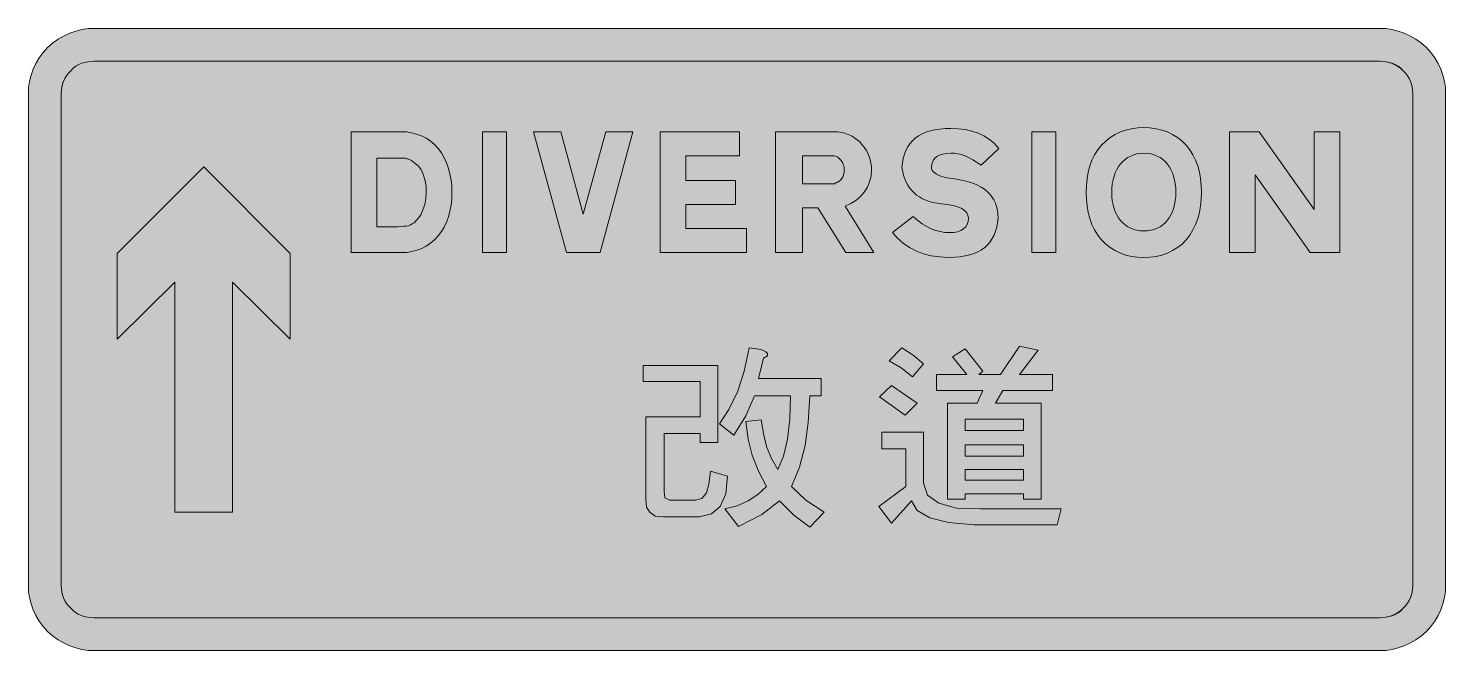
# Model space of a CAD drawing. Header units: metres. Extents: x 19 to 550, y 20 to 253.
import ezdxf

# ---------------------------------------------------------------- set-up
doc = ezdxf.new("R2010")
doc.units = ezdxf.units.M
doc.layers.add('FILL_BLACK_000000', color=7, linetype='Continuous', true_color=0x000000)
doc.layers.add('FILL_YELLOW_FFFF00', color=7, linetype='Continuous', true_color=0xffff00)

msp = doc.modelspace()

# ---------------------------------------------------------------- hatches: boundary and pattern name
at = {"layer": 'FILL_BLACK_000000', "true_color": 0x000000}
h = msp.add_hatch(color=7, dxfattribs=at)
h.dxf.hatch_style = 1
h.paths.add_polyline_path([(19.16, 231.26), (19.5, 233.53), (20.06, 235.85), (20.85, 238.14), (21.86, 240.33), (23.1, 242.41), (24.56, 244.38), (26.25, 246.24), (28.15, 247.93), (30.22, 249.39), (32.41, 250.63), (34.65, 251.64), (36.9, 252.43), (39.15, 252.99), (41.4, 253.33), (43.65, 253.44), (525.45, 253.44), (527.7, 253.33), (529.95, 252.99), (532.2, 252.43), (534.45, 251.64), (536.69, 250.63), (538.87, 249.39), (540.95, 247.93), (542.85, 246.24), (544.54, 244.38), (546, 242.41), (547.24, 240.33), (548.25, 238.14), (549.04, 235.85), (549.6, 233.53), (549.94, 231.26), (550.05, 229.14), (550.05, 44.64), (549.94, 42.52), (549.6, 40.25), (549.04, 37.93), (548.25, 35.64), (547.24, 33.45), (546, 31.36), (544.54, 29.4), (542.85, 27.54), (540.95, 25.85), (538.87, 24.39), (536.69, 23.15), (534.45, 22.14), (532.2, 21.35), (529.95, 20.79), (527.7, 20.45), (525.45, 20.34), (43.65, 20.34), (41.4, 20.45), (39.15, 20.79), (36.9, 21.35), (34.65, 22.14), (32.41, 23.15), (30.22, 24.39), (28.15, 25.85), (26.25, 27.54), (24.56, 29.4), (23.1, 31.36), (21.86, 33.45), (20.85, 35.64), (20.06, 37.93), (19.5, 40.25), (19.16, 42.52), (19.05, 44.64), (19.05, 229.14), (19.16, 231.26)])
h.paths.add_polyline_path([(31.57, 42.36), (31.86, 41.22), (32.25, 40.1), (32.76, 39.03), (33.37, 38.02), (34.11, 37.08), (34.95, 36.24), (35.79, 35.4), (36.73, 34.66), (37.76, 34.05), (38.85, 33.54), (40, 33.15), (41.19, 32.86), (42.41, 32.7), (43.65, 32.64), (525.45, 32.64), (527.74, 32.82), (528.89, 33.07), (530.02, 33.43), (531.13, 33.91), (532.2, 34.54), (533.21, 35.31), (534.15, 36.24), (534.99, 37.17), (535.72, 38.14), (536.34, 39.16), (536.85, 40.21), (537.24, 41.3), (537.52, 42.4), (537.69, 43.52), (537.75, 44.64), (537.75, 229.14), (537.69, 230.26), (537.52, 231.39), (537.24, 232.51), (536.85, 233.64), (536.34, 234.71), (535.72, 235.7), (534.99, 236.64), (534.15, 237.54), (533.21, 238.47), (532.2, 239.24), (531.13, 239.87), (530.02, 240.35), (528.89, 240.71), (527.74, 240.96), (525.45, 241.14), (43.65, 241.14), (41.36, 240.96), (40.21, 240.71), (39.07, 240.35), (37.97, 239.87), (36.9, 239.24), (35.89, 238.47), (34.95, 237.54), (34.11, 236.61), (33.37, 235.64), (32.76, 234.62), (32.25, 233.56), (31.86, 232.48), (31.57, 231.38), (31.41, 230.26), (31.35, 229.14), (31.35, 44.64), (31.41, 43.5), (31.57, 42.36)], flags=16)
h = msp.add_hatch(color=7, dxfattribs=at)
h.dxf.hatch_style = 1
h.paths.add_polyline_path([(139.95, 214.74), (158.85, 214.74), (160.76, 214.64), (162.65, 214.35), (164.51, 213.85), (166.31, 213.16), (168.05, 212.28), (169.69, 211.2), (171.23, 209.92), (172.65, 208.44), (173.82, 206.78), (174.84, 204.98), (175.71, 203.03), (176.44, 200.98), (177.01, 198.82), (177.42, 196.59), (177.67, 194.29), (177.75, 191.94), (177.67, 189.51), (177.42, 187.17), (177.01, 184.94), (176.44, 182.83), (175.71, 180.84), (174.84, 178.99), (173.82, 177.29), (172.65, 175.74), (171.24, 174.26), (169.73, 172.98), (168.13, 171.9), (166.42, 171.01), (164.64, 170.33), (162.78, 169.83), (160.85, 169.54), (158.85, 169.44), (139.95, 169.44), (139.95, 214.74)])
h.paths.add_polyline_path([(157.05, 179.04), (157.65, 179.04), (159.75, 179.34), (160.65, 179.34), (161.42, 179.51), (162.17, 179.79), (162.89, 180.17), (163.57, 180.65), (164.87, 181.91), (166.05, 183.54), (166.88, 185.44), (167.55, 187.51), (167.99, 189.7), (168.15, 191.94), (168.04, 194.18), (167.7, 196.36), (167.14, 198.44), (166.35, 200.34), (165.17, 201.8), (163.91, 203), (162.6, 203.93), (161.25, 204.54), (160.91, 204.58), (160.35, 204.84), (157.95, 204.84), (157.35, 204.84), (149.55, 204.84), (149.55, 179.04), (157.05, 179.04)], flags=16)
h = msp.add_hatch(color=7, dxfattribs=at)
h.dxf.hatch_style = 1
h.paths.add_polyline_path([(189.15, 169.44), (189.15, 214.74), (198.15, 214.74), (198.15, 169.44), (189.15, 169.44)])
h = msp.add_hatch(color=7, dxfattribs=at)
h.dxf.hatch_style = 1
h.paths.add_polyline_path([(226.95, 169.44), (220.65, 169.44), (208.35, 214.74), (218.55, 214.74), (226.95, 183.84), (235.35, 214.74), (245.55, 214.74), (233.25, 169.44), (226.95, 169.44)])
h = msp.add_hatch(color=7, dxfattribs=at)
h.dxf.hatch_style = 1
h.paths.add_polyline_path([(265.35, 178.44), (288.15, 178.44), (288.15, 169.44), (255.75, 169.44), (255.75, 214.74), (285.45, 214.74), (285.45, 205.74), (265.35, 205.74), (265.35, 196.44), (283.95, 196.44), (283.95, 187.44), (265.35, 187.44), (265.35, 178.44)])
h = msp.add_hatch(color=7, dxfattribs=at)
h.dxf.hatch_style = 1
h.paths.add_polyline_path([(298.95, 169.44), (298.95, 214.74), (322.35, 214.74), (324.98, 214.12), (326.23, 213.67), (327.41, 213.13), (328.53, 212.49), (329.56, 211.74), (330.51, 210.9), (331.35, 209.94), (332.19, 208.9), (332.92, 207.81), (333.54, 206.67), (334.05, 205.48), (334.44, 204.25), (334.72, 202.98), (334.89, 201.68), (334.95, 200.34), (334.77, 198.12), (334.25, 195.99), (333.4, 193.99), (332.25, 192.13), (330.82, 190.45), (329.13, 188.99), (327.2, 187.78), (325.05, 186.84), (335.85, 169.44), (325.35, 169.44), (314.85, 186.24), (309.15, 186.24), (309.15, 169.44), (298.95, 169.44)])
h.paths.add_polyline_path([(320.55, 195.24), (321.15, 195.24), (321.41, 195.39), (321.45, 195.54), (322.11, 195.73), (322.72, 196.08), (323.29, 196.56), (323.77, 197.15), (324.18, 197.85), (324.49, 198.62), (324.68, 199.46), (324.75, 200.34), (324.67, 201.33), (324.44, 202.28), (324.07, 203.16), (323.59, 203.94), (323.01, 204.61), (322.35, 205.15), (321.62, 205.53), (320.85, 205.74), (320.55, 205.74), (309.15, 205.74), (309.15, 195.24), (320.25, 195.24), (320.55, 195.24)], flags=16)
h = msp.add_hatch(color=7, dxfattribs=at)
h.dxf.hatch_style = 1
h.paths.add_polyline_path([(357.39, 200.99), (357.67, 200.23), (358.29, 199.52), (359.25, 198.84), (360.54, 198.22), (362.14, 197.71), (364.02, 197.32), (366.15, 197.04), (369.95, 196.32), (371.66, 195.85), (373.24, 195.29), (374.69, 194.66), (376.02, 193.94), (377.22, 193.15), (378.3, 192.28), (379.25, 191.32), (380.07, 190.29), (380.77, 189.17), (381.34, 187.97), (381.78, 186.69), (382.1, 185.32), (382.29, 183.87), (382.35, 182.34), (382.17, 180.59), (381.87, 178.95), (381.44, 177.42), (380.88, 175.99), (380.2, 174.68), (379.38, 173.47), (378.44, 172.37), (377.36, 171.39), (376.16, 170.52), (374.82, 169.76), (373.36, 169.12), (371.76, 168.59), (370.03, 168.17), (368.17, 167.88), (366.18, 167.7), (364.05, 167.64), (360.57, 167.8), (357.34, 168.28), (354.39, 169.03), (351.75, 170.04), (349.16, 171.33), (346.8, 172.93), (344.66, 174.81), (342.75, 176.94), (350.55, 182.94), (352.24, 181.48), (353.92, 180.23), (355.61, 179.2), (357.3, 178.36), (358.99, 177.73), (360.67, 177.29), (362.36, 177.03), (364.05, 176.94), (365.74, 177.02), (367.2, 177.28), (368.44, 177.7), (369.45, 178.29), (370.24, 179.05), (370.8, 179.98), (371.14, 181.07), (371.25, 182.34), (371.09, 183.41), (370.63, 184.36), (369.84, 185.21), (368.74, 185.94), (367.31, 186.56), (365.55, 187.06), (363.47, 187.46), (361.05, 187.74), (357.97, 188.25), (356.57, 188.63), (355.25, 189.09), (354.03, 189.64), (352.89, 190.27), (351.85, 190.99), (350.89, 191.79), (350.02, 192.68), (349.23, 193.65), (348.54, 194.7), (347.93, 195.84), (347.41, 197.06), (346.97, 198.37), (346.62, 199.76), (346.35, 201.24), (346.53, 203.04), (346.83, 204.71), (347.26, 206.27), (347.82, 207.71), (348.5, 209.04), (349.32, 210.24), (350.26, 211.33), (351.34, 212.3), (352.54, 213.16), (353.88, 213.9), (355.34, 214.52), (356.94, 215.04), (358.67, 215.43), (360.53, 215.71), (362.52, 215.88), (364.65, 215.94), (367.47, 215.83), (370.09, 215.49), (372.54, 214.93), (374.85, 214.14), (377.04, 213.12), (379.09, 211.85), (380.97, 210.3), (382.65, 208.44), (376.05, 202.14), (372.96, 204.15), (371.47, 204.96), (370.01, 205.63), (368.6, 206.14), (367.23, 206.49), (365.92, 206.66), (364.65, 206.64), (363.06, 206.57), (361.67, 206.35), (360.47, 205.99), (359.47, 205.48), (358.67, 204.81), (358.07, 203.98), (357.66, 202.99), (357.45, 201.84), (357.39, 200.99)])
h = msp.add_hatch(color=7, dxfattribs=at)
h.dxf.hatch_style = 1
h.paths.add_polyline_path([(394.95, 169.44), (394.95, 214.74), (403.95, 214.74), (403.95, 169.44), (394.95, 169.44)])
h = msp.add_hatch(color=7, dxfattribs=at)
h.dxf.hatch_style = 1
h.paths.add_polyline_path([(441.54, 215.84), (443.72, 215.34), (445.8, 214.63), (447.77, 213.71), (449.61, 212.57), (451.31, 211.22), (452.85, 209.64), (454.21, 207.97), (455.39, 206.11), (456.37, 204.09), (457.16, 201.91), (457.77, 199.6), (458.21, 197.15), (458.47, 194.6), (458.55, 191.94), (458.47, 189.38), (458.21, 186.9), (457.77, 184.49), (457.16, 182.19), (456.37, 180), (455.39, 177.93), (454.21, 176.01), (452.85, 174.24), (451.31, 172.66), (449.61, 171.31), (447.77, 170.17), (445.8, 169.25), (443.72, 168.54), (441.54, 168.04), (439.28, 167.74), (436.95, 167.64), (434.63, 167.74), (432.4, 168.04), (430.26, 168.54), (428.21, 169.25), (426.27, 170.17), (424.42, 171.31), (422.68, 172.66), (421.05, 174.24), (419.69, 176.01), (418.51, 177.93), (417.53, 180), (416.74, 182.19), (416.13, 184.49), (415.69, 186.9), (415.43, 189.38), (415.35, 191.94), (415.43, 194.6), (415.69, 197.15), (416.13, 199.6), (416.74, 201.91), (417.53, 204.09), (418.51, 206.11), (419.69, 207.97), (421.05, 209.64), (422.68, 211.22), (424.42, 212.57), (426.27, 213.71), (428.21, 214.63), (430.26, 215.34), (432.4, 215.84), (434.63, 216.14), (436.95, 216.24), (439.28, 216.14), (441.54, 215.84)])
h.paths.add_polyline_path([(448.74, 195.16), (448.49, 196.64), (448.13, 198.03), (447.68, 199.34), (447.13, 200.55), (446.49, 201.66), (445.76, 202.66), (444.95, 203.57), (444.04, 204.36), (443.06, 205.04), (441.99, 205.61), (440.84, 206.05), (439.62, 206.38), (438.32, 206.57), (436.95, 206.64), (435.63, 206.57), (434.37, 206.38), (433.17, 206.05), (432.04, 205.61), (430.98, 205.04), (429.99, 204.36), (429.08, 203.57), (428.25, 202.66), (427.51, 201.66), (426.85, 200.55), (426.28, 199.34), (425.81, 198.03), (425.44, 196.64), (425.17, 195.16), (425.01, 193.59), (424.95, 191.94), (425.01, 190.34), (425.17, 188.82), (425.44, 187.38), (425.81, 186.02), (426.28, 184.75), (426.85, 183.56), (427.51, 182.47), (428.25, 181.48), (429.08, 180.59), (429.99, 179.8), (430.98, 179.13), (432.04, 178.57), (433.17, 178.12), (434.37, 177.8), (435.63, 177.61), (436.95, 177.54), (438.32, 177.61), (439.62, 177.8), (440.84, 178.12), (441.99, 178.57), (443.06, 179.13), (444.04, 179.8), (444.95, 180.59), (445.76, 181.48), (446.49, 182.47), (447.13, 183.56), (447.68, 184.75), (448.13, 186.02), (448.49, 187.38), (448.74, 188.82), (448.9, 190.34), (448.95, 191.94), (448.9, 193.59), (448.74, 195.16)], flags=16)
h = msp.add_hatch(color=7, dxfattribs=at)
h.dxf.hatch_style = 1
h.paths.add_polyline_path([(500.85, 214.74), (510.45, 214.74), (510.45, 169.44), (499.35, 169.44), (478.65, 198.54), (478.65, 169.44), (469.05, 169.44), (469.05, 214.74), (480.15, 214.74), (500.85, 185.64), (500.85, 214.74)])
h = msp.add_hatch(color=7, dxfattribs=at)
h.dxf.hatch_style = 1
h.paths.add_polyline_path([(117.15, 137.04), (95.55, 158.34), (95.55, 72.24), (73.95, 72.24), (73.95, 158.34), (52.35, 137.04), (52.35, 169.14), (84.75, 201.54), (117.15, 169.14), (117.15, 137.04)])
h = msp.add_hatch(color=7, dxfattribs=at)
h.dxf.hatch_style = 1
h.paths.add_polyline_path([(281.55, 110.64), (284.85, 117.54), (287.25, 125.04), (289.05, 133.74), (293.55, 133.14), (295.35, 132.24), (295.95, 131.64), (295.95, 130.74), (294.45, 129.84), (292.65, 122.34), (316.05, 122.34), (316.05, 115.74), (311.85, 115.74), (311.25, 105.84), (310.05, 97.14), (307.95, 89.04), (304.95, 81.84), (310.35, 76.74), (317.25, 72.24), (311.85, 66.54), (305.85, 71.04), (300.45, 76.44), (293.85, 71.34), (285.15, 66.84), (280.05, 73.44), (284.55, 74.64), (288.75, 76.44), (292.35, 78.84), (295.65, 81.84), (292.65, 87.54), (290.25, 93.54), (288.75, 99.54), (287.85, 106.14), (293.55, 106.74), (294.45, 101.64), (295.65, 96.84), (297.45, 92.34), (299.85, 88.14), (301.95, 93.24), (303.45, 99.54), (304.35, 107.04), (304.65, 115.74), (291.15, 115.74), (287.85, 108.24), (283.35, 101.04), (277.95, 105.24), (281.55, 110.64)])
h = msp.add_hatch(color=7, dxfattribs=at)
h.dxf.hatch_style = 1
h.paths.add_polyline_path([(350.55, 131.04), (354.45, 127.74), (350.25, 122.94), (346.05, 126.24), (341.55, 128.94), (346.35, 133.74), (350.55, 131.04)])
h = msp.add_hatch(color=7, dxfattribs=at)
h.dxf.hatch_style = 1
h.paths.add_polyline_path([(390.45, 134.34), (397.35, 132.84), (390.45, 123.84), (402.75, 123.84), (402.75, 117.84), (384.15, 117.84), (381.45, 113.04), (398.55, 113.04), (398.55, 77.04), (391.95, 77.04), (391.95, 79.14), (370.05, 79.14), (370.05, 77.04), (363.45, 77.04), (363.45, 113.04), (374.55, 113.04), (376.65, 117.84), (359.25, 117.84), (359.25, 123.84), (370.65, 123.84), (365.25, 130.44), (370.05, 133.44), (376.65, 125.04), (375.15, 123.84), (383.25, 123.84), (390.45, 134.34)])
h.paths.add_polyline_path([(370.05, 84.24), (391.95, 84.24), (391.95, 88.14), (370.05, 88.14), (370.05, 84.24)], flags=16)
h.paths.add_polyline_path([(370.05, 97.44), (370.05, 93.24), (391.95, 93.24), (391.95, 97.44), (370.05, 97.44)], flags=16)
h.paths.add_polyline_path([(391.95, 107.04), (370.05, 107.04), (370.05, 102.84), (391.95, 102.84), (391.95, 107.04)], flags=16)
h = msp.add_hatch(color=7, dxfattribs=at)
h.dxf.hatch_style = 1
h.paths.add_polyline_path([(277.35, 127.14), (277.35, 98.34), (270.75, 98.34), (270.75, 101.64), (257.25, 101.64), (257.25, 80.04), (257.55, 77.64), (259.35, 76.74), (268.95, 76.74), (271.35, 77.34), (273.15, 79.44), (274.05, 82.74), (274.65, 87.54), (280.95, 85.74), (280.35, 79.14), (278.25, 74.34), (274.95, 71.64), (270.45, 70.44), (256.95, 70.44), (253.95, 70.74), (251.85, 72.24), (250.65, 74.04), (250.35, 77.04), (250.35, 107.94), (270.75, 107.94), (270.75, 121.14), (249.45, 121.14), (249.45, 127.14), (277.35, 127.14)])
h = msp.add_hatch(color=7, dxfattribs=at)
h.dxf.hatch_style = 1
h.paths.add_polyline_path([(352.05, 113.04), (347.55, 108.54), (337.95, 115.44), (342.45, 119.64), (352.05, 113.04)])
h = msp.add_hatch(color=7, dxfattribs=at)
h.dxf.hatch_style = 1
h.paths.add_polyline_path([(354.45, 102.24), (354.45, 83.04), (355.95, 78.54), (360.15, 75.54), (366.75, 73.74), (375.75, 73.44), (406.05, 73.44), (404.55, 67.44), (373.35, 67.44), (363.75, 68.34), (356.85, 70.14), (352.05, 72.84), (349.95, 76.44), (342.45, 68.04), (337.65, 74.34), (347.85, 81.84), (347.85, 95.94), (338.85, 95.94), (338.85, 102.24), (354.45, 102.24)])
at = {"layer": 'FILL_YELLOW_FFFF00', "true_color": 0xffff00}
h = msp.add_hatch(color=7, dxfattribs=at)
h.dxf.hatch_style = 1
h.paths.add_polyline_path([(42.41, 32.7), (41.19, 32.86), (40, 33.15), (38.85, 33.54), (37.76, 34.05), (36.73, 34.66), (35.79, 35.4), (34.95, 36.24), (34.11, 37.08), (33.37, 38.02), (32.76, 39.03), (32.25, 40.1), (31.86, 41.22), (31.57, 42.36), (31.41, 43.5), (31.35, 44.64), (31.35, 229.14), (31.41, 230.26), (31.57, 231.39), (31.86, 232.51), (32.25, 233.64), (32.76, 234.71), (33.37, 235.7), (34.11, 236.64), (34.95, 237.54), (35.89, 238.47), (36.9, 239.24), (37.97, 239.87), (39.07, 240.35), (40.21, 240.71), (41.36, 240.96), (43.65, 241.14), (525.45, 241.14), (526.57, 241.08), (527.7, 240.91), (528.82, 240.63), (529.95, 240.24), (531.07, 239.73), (532.16, 239.11), (533.2, 238.38), (534.15, 237.54), (534.99, 236.61), (535.72, 235.64), (536.34, 234.62), (536.85, 233.56), (537.24, 232.48), (537.52, 231.38), (537.69, 230.26), (537.75, 229.14), (537.75, 44.64), (537.69, 43.51), (537.52, 42.39), (537.24, 41.26), (536.85, 40.14), (536.34, 39.07), (535.72, 38.08), (534.99, 37.14), (534.15, 36.24), (533.2, 35.4), (532.16, 34.66), (531.07, 34.05), (529.95, 33.54), (528.82, 33.15), (527.7, 32.86), (526.57, 32.7), (525.45, 32.64), (43.65, 32.64), (42.41, 32.7)])

# ---------------------------------------------------------------- linework, layer by layer
at = {"layer": 'FILL_BLACK_000000', "lineweight": 0, "true_color": 0x000000}
for points in [[(19.16, 231.26), (19.5, 233.53), (20.06, 235.85), (20.85, 238.14), (21.86, 240.33), (23.1, 242.41), (24.56, 244.38), (26.25, 246.24), (28.15, 247.93), (30.22, 249.39), (32.41, 250.63), (34.65, 251.64), (36.9, 252.43), (39.15, 252.99), (41.4, 253.33), (43.65, 253.44), (525.45, 253.44), (527.7, 253.33), (529.95, 252.99), (532.2, 252.43), (534.45, 251.64), (536.69, 250.63), (538.87, 249.39), (540.95, 247.93), (542.85, 246.24), (544.54, 244.38), (546, 242.41), (547.24, 240.33), (548.25, 238.14), (549.04, 235.85), (549.6, 233.53), (549.94, 231.26), (550.05, 229.14), (550.05, 44.64), (549.94, 42.52), (549.6, 40.25), (549.04, 37.93), (548.25, 35.64), (547.24, 33.45), (546, 31.36), (544.54, 29.4), (542.85, 27.54), (540.95, 25.85), (538.87, 24.39), (536.69, 23.15), (534.45, 22.14), (532.2, 21.35), (529.95, 20.79), (527.7, 20.45), (525.45, 20.34), (43.65, 20.34), (41.4, 20.45), (39.15, 20.79), (36.9, 21.35), (34.65, 22.14), (32.41, 23.15), (30.22, 24.39), (28.15, 25.85), (26.25, 27.54), (24.56, 29.4), (23.1, 31.36), (21.86, 33.45), (20.85, 35.64), (20.06, 37.93), (19.5, 40.25), (19.16, 42.52), (19.05, 44.64), (19.05, 229.14)], [(31.57, 42.36), (31.86, 41.22), (32.25, 40.1), (32.76, 39.03), (33.37, 38.02), (34.11, 37.08), (34.95, 36.24), (35.79, 35.4), (36.73, 34.66), (37.76, 34.05), (38.85, 33.54), (40, 33.15), (41.19, 32.86), (42.41, 32.7), (43.65, 32.64), (525.45, 32.64), (527.74, 32.82), (528.89, 33.07), (530.02, 33.43), (531.13, 33.91), (532.2, 34.54), (533.21, 35.31), (534.15, 36.24), (534.99, 37.17), (535.72, 38.14), (536.34, 39.16), (536.85, 40.21), (537.24, 41.3), (537.52, 42.4), (537.69, 43.52), (537.75, 44.64), (537.75, 229.14), (537.69, 230.26), (537.52, 231.39), (537.24, 232.51), (536.85, 233.64), (536.34, 234.71), (535.72, 235.7), (534.99, 236.64), (534.15, 237.54), (533.21, 238.47), (532.2, 239.24), (531.13, 239.87), (530.02, 240.35), (528.89, 240.71), (527.74, 240.96), (525.45, 241.14), (43.65, 241.14), (41.36, 240.96), (40.21, 240.71), (39.07, 240.35), (37.97, 239.87), (36.9, 239.24), (35.89, 238.47), (34.95, 237.54), (34.11, 236.61), (33.37, 235.64), (32.76, 234.62), (32.25, 233.56), (31.86, 232.48), (31.57, 231.38), (31.41, 230.26), (31.35, 229.14), (31.35, 44.64), (31.41, 43.5)], [(139.95, 214.74), (158.85, 214.74), (160.76, 214.64), (162.65, 214.35), (164.51, 213.85), (166.31, 213.16), (168.05, 212.28), (169.69, 211.2), (171.23, 209.92), (172.65, 208.44), (173.82, 206.78), (174.84, 204.98), (175.71, 203.03), (176.44, 200.98), (177.01, 198.82), (177.42, 196.59), (177.67, 194.29), (177.75, 191.94), (177.67, 189.51), (177.42, 187.17), (177.01, 184.94), (176.44, 182.83), (175.71, 180.84), (174.84, 178.99), (173.82, 177.29), (172.65, 175.74), (171.24, 174.26), (169.73, 172.98), (168.13, 171.9), (166.42, 171.01), (164.64, 170.33), (162.78, 169.83), (160.85, 169.54), (158.85, 169.44), (139.95, 169.44)], [(189.15, 169.44), (189.15, 214.74), (198.15, 214.74), (198.15, 169.44)], [(226.95, 169.44), (220.65, 169.44), (208.35, 214.74), (218.55, 214.74), (226.95, 183.84), (235.35, 214.74), (245.55, 214.74), (233.25, 169.44)], [(265.35, 178.44), (288.15, 178.44), (288.15, 169.44), (255.75, 169.44), (255.75, 214.74), (285.45, 214.74), (285.45, 205.74), (265.35, 205.74), (265.35, 196.44), (283.95, 196.44), (283.95, 187.44), (265.35, 187.44)], [(298.95, 169.44), (298.95, 214.74), (322.35, 214.74), (324.98, 214.12), (326.23, 213.67), (327.41, 213.13), (328.53, 212.49), (329.56, 211.74), (330.51, 210.9), (331.35, 209.94), (332.19, 208.9), (332.92, 207.81), (333.54, 206.67), (334.05, 205.48), (334.44, 204.25), (334.72, 202.98), (334.89, 201.68), (334.95, 200.34), (334.77, 198.12), (334.25, 195.99), (333.4, 193.99), (332.25, 192.13), (330.82, 190.45), (329.13, 188.99), (327.2, 187.78), (325.05, 186.84), (335.85, 169.44), (325.35, 169.44), (314.85, 186.24), (309.15, 186.24), (309.15, 169.44)], [(357.39, 200.99), (357.67, 200.23), (358.29, 199.52), (359.25, 198.84), (360.54, 198.22), (362.14, 197.71), (364.02, 197.32), (366.15, 197.04), (369.95, 196.32), (371.66, 195.85), (373.24, 195.29), (374.69, 194.66), (376.02, 193.94), (377.22, 193.15), (378.3, 192.28), (379.25, 191.32), (380.07, 190.29), (380.77, 189.17), (381.34, 187.97), (381.78, 186.69), (382.1, 185.32), (382.29, 183.87), (382.35, 182.34), (382.17, 180.59), (381.87, 178.95), (381.44, 177.42), (380.88, 175.99), (380.2, 174.68), (379.38, 173.47), (378.44, 172.37), (377.36, 171.39), (376.16, 170.52), (374.82, 169.76), (373.36, 169.12), (371.76, 168.59), (370.03, 168.17), (368.17, 167.88), (366.18, 167.7), (364.05, 167.64), (360.57, 167.8), (357.34, 168.28), (354.39, 169.03), (351.75, 170.04), (349.16, 171.33), (346.8, 172.93), (344.66, 174.81), (342.75, 176.94), (350.55, 182.94), (352.24, 181.48), (353.92, 180.23), (355.61, 179.2), (357.3, 178.36), (358.99, 177.73), (360.67, 177.29), (362.36, 177.03), (364.05, 176.94), (365.74, 177.02), (367.2, 177.28), (368.44, 177.7), (369.45, 178.29), (370.24, 179.05), (370.8, 179.98), (371.14, 181.07), (371.25, 182.34), (371.09, 183.41), (370.63, 184.36), (369.84, 185.21), (368.74, 185.94), (367.31, 186.56), (365.55, 187.06), (363.47, 187.46), (361.05, 187.74), (357.97, 188.25), (356.57, 188.63), (355.25, 189.09), (354.03, 189.64), (352.89, 190.27), (351.85, 190.99), (350.89, 191.79), (350.02, 192.68), (349.23, 193.65), (348.54, 194.7), (347.93, 195.84), (347.41, 197.06), (346.97, 198.37), (346.62, 199.76), (346.35, 201.24), (346.53, 203.04), (346.83, 204.71), (347.26, 206.27), (347.82, 207.71), (348.5, 209.04), (349.32, 210.24), (350.26, 211.33), (351.34, 212.3), (352.54, 213.16), (353.88, 213.9), (355.34, 214.52), (356.94, 215.04), (358.67, 215.43), (360.53, 215.71), (362.52, 215.88), (364.65, 215.94), (367.47, 215.83), (370.09, 215.49), (372.54, 214.93), (374.85, 214.14), (377.04, 213.12), (379.09, 211.85), (380.97, 210.3), (382.65, 208.44), (376.05, 202.14), (372.96, 204.15), (371.47, 204.96), (370.01, 205.63), (368.6, 206.14), (367.23, 206.49), (365.92, 206.66), (364.65, 206.64), (363.06, 206.57), (361.67, 206.35), (360.47, 205.99), (359.47, 205.48), (358.67, 204.81), (358.07, 203.98), (357.66, 202.99), (357.45, 201.84)], [(394.95, 169.44), (394.95, 214.74), (403.95, 214.74), (403.95, 169.44)], [(441.54, 215.84), (443.72, 215.34), (445.8, 214.63), (447.77, 213.71), (449.61, 212.57), (451.31, 211.22), (452.85, 209.64), (454.21, 207.97), (455.39, 206.11), (456.37, 204.09), (457.16, 201.91), (457.77, 199.6), (458.21, 197.15), (458.47, 194.6), (458.55, 191.94), (458.47, 189.38), (458.21, 186.9), (457.77, 184.49), (457.16, 182.19), (456.37, 180), (455.39, 177.93), (454.21, 176.01), (452.85, 174.24), (451.31, 172.66), (449.61, 171.31), (447.77, 170.17), (445.8, 169.25), (443.72, 168.54), (441.54, 168.04), (439.28, 167.74), (436.95, 167.64), (434.63, 167.74), (432.4, 168.04), (430.26, 168.54), (428.21, 169.25), (426.27, 170.17), (424.42, 171.31), (422.68, 172.66), (421.05, 174.24), (419.69, 176.01), (418.51, 177.93), (417.53, 180), (416.74, 182.19), (416.13, 184.49), (415.69, 186.9), (415.43, 189.38), (415.35, 191.94), (415.43, 194.6), (415.69, 197.15), (416.13, 199.6), (416.74, 201.91), (417.53, 204.09), (418.51, 206.11), (419.69, 207.97), (421.05, 209.64), (422.68, 211.22), (424.42, 212.57), (426.27, 213.71), (428.21, 214.63), (430.26, 215.34), (432.4, 215.84), (434.63, 216.14), (436.95, 216.24), (439.28, 216.14)], [(500.85, 214.74), (510.45, 214.74), (510.45, 169.44), (499.35, 169.44), (478.65, 198.54), (478.65, 169.44), (469.05, 169.44), (469.05, 214.74), (480.15, 214.74), (500.85, 185.64)], [(157.05, 179.04), (157.65, 179.04), (159.75, 179.34), (160.65, 179.34), (161.42, 179.51), (162.17, 179.79), (162.89, 180.17), (163.57, 180.65), (164.87, 181.91), (166.05, 183.54), (166.88, 185.44), (167.55, 187.51), (167.99, 189.7), (168.15, 191.94), (168.04, 194.18), (167.7, 196.36), (167.14, 198.44), (166.35, 200.34), (165.17, 201.8), (163.91, 203), (162.6, 203.93), (161.25, 204.54), (160.91, 204.58), (160.35, 204.84), (157.95, 204.84), (157.35, 204.84), (149.55, 204.84), (149.55, 179.04)], [(320.55, 195.24), (321.15, 195.24), (321.41, 195.39), (321.45, 195.54), (322.11, 195.73), (322.72, 196.08), (323.29, 196.56), (323.77, 197.15), (324.18, 197.85), (324.49, 198.62), (324.68, 199.46), (324.75, 200.34), (324.67, 201.33), (324.44, 202.28), (324.07, 203.16), (323.59, 203.94), (323.01, 204.61), (322.35, 205.15), (321.62, 205.53), (320.85, 205.74), (320.55, 205.74), (309.15, 205.74), (309.15, 195.24), (320.25, 195.24)], [(448.74, 195.16), (448.49, 196.64), (448.13, 198.03), (447.68, 199.34), (447.13, 200.55), (446.49, 201.66), (445.76, 202.66), (444.95, 203.57), (444.04, 204.36), (443.06, 205.04), (441.99, 205.61), (440.84, 206.05), (439.62, 206.38), (438.32, 206.57), (436.95, 206.64), (435.63, 206.57), (434.37, 206.38), (433.17, 206.05), (432.04, 205.61), (430.98, 205.04), (429.99, 204.36), (429.08, 203.57), (428.25, 202.66), (427.51, 201.66), (426.85, 200.55), (426.28, 199.34), (425.81, 198.03), (425.44, 196.64), (425.17, 195.16), (425.01, 193.59), (424.95, 191.94), (425.01, 190.34), (425.17, 188.82), (425.44, 187.38), (425.81, 186.02), (426.28, 184.75), (426.85, 183.56), (427.51, 182.47), (428.25, 181.48), (429.08, 180.59), (429.99, 179.8), (430.98, 179.13), (432.04, 178.57), (433.17, 178.12), (434.37, 177.8), (435.63, 177.61), (436.95, 177.54), (438.32, 177.61), (439.62, 177.8), (440.84, 178.12), (441.99, 178.57), (443.06, 179.13), (444.04, 179.8), (444.95, 180.59), (445.76, 181.48), (446.49, 182.47), (447.13, 183.56), (447.68, 184.75), (448.13, 186.02), (448.49, 187.38), (448.74, 188.82), (448.9, 190.34), (448.95, 191.94), (448.9, 193.59)], [(117.15, 137.04), (95.55, 158.34), (95.55, 72.24), (73.95, 72.24), (73.95, 158.34), (52.35, 137.04), (52.35, 169.14), (84.75, 201.54), (117.15, 169.14)], [(281.55, 110.64), (284.85, 117.54), (287.25, 125.04), (289.05, 133.74), (293.55, 133.14), (295.35, 132.24), (295.95, 131.64), (295.95, 130.74), (294.45, 129.84), (292.65, 122.34), (316.05, 122.34), (316.05, 115.74), (311.85, 115.74), (311.25, 105.84), (310.05, 97.14), (307.95, 89.04), (304.95, 81.84), (310.35, 76.74), (317.25, 72.24), (311.85, 66.54), (305.85, 71.04), (300.45, 76.44), (293.85, 71.34), (285.15, 66.84), (280.05, 73.44), (284.55, 74.64), (288.75, 76.44), (292.35, 78.84), (295.65, 81.84), (292.65, 87.54), (290.25, 93.54), (288.75, 99.54), (287.85, 106.14), (293.55, 106.74), (294.45, 101.64), (295.65, 96.84), (297.45, 92.34), (299.85, 88.14), (301.95, 93.24), (303.45, 99.54), (304.35, 107.04), (304.65, 115.74), (291.15, 115.74), (287.85, 108.24), (283.35, 101.04), (277.95, 105.24)], [(350.55, 131.04), (354.45, 127.74), (350.25, 122.94), (346.05, 126.24), (341.55, 128.94), (346.35, 133.74)], [(390.45, 134.34), (397.35, 132.84), (390.45, 123.84), (402.75, 123.84), (402.75, 117.84), (384.15, 117.84), (381.45, 113.04), (398.55, 113.04), (398.55, 77.04), (391.95, 77.04), (391.95, 79.14), (370.05, 79.14), (370.05, 77.04), (363.45, 77.04), (363.45, 113.04), (374.55, 113.04), (376.65, 117.84), (359.25, 117.84), (359.25, 123.84), (370.65, 123.84), (365.25, 130.44), (370.05, 133.44), (376.65, 125.04), (375.15, 123.84), (383.25, 123.84)], [(277.35, 127.14), (277.35, 98.34), (270.75, 98.34), (270.75, 101.64), (257.25, 101.64), (257.25, 80.04), (257.55, 77.64), (259.35, 76.74), (268.95, 76.74), (271.35, 77.34), (273.15, 79.44), (274.05, 82.74), (274.65, 87.54), (280.95, 85.74), (280.35, 79.14), (278.25, 74.34), (274.95, 71.64), (270.45, 70.44), (256.95, 70.44), (253.95, 70.74), (251.85, 72.24), (250.65, 74.04), (250.35, 77.04), (250.35, 107.94), (270.75, 107.94), (270.75, 121.14), (249.45, 121.14), (249.45, 127.14)], [(352.05, 113.04), (347.55, 108.54), (337.95, 115.44), (342.45, 119.64)], [(391.95, 107.04), (370.05, 107.04), (370.05, 102.84), (391.95, 102.84)], [(354.45, 102.24), (354.45, 83.04), (355.95, 78.54), (360.15, 75.54), (366.75, 73.74), (375.75, 73.44), (406.05, 73.44), (404.55, 67.44), (373.35, 67.44), (363.75, 68.34), (356.85, 70.14), (352.05, 72.84), (349.95, 76.44), (342.45, 68.04), (337.65, 74.34), (347.85, 81.84), (347.85, 95.94), (338.85, 95.94), (338.85, 102.24)], [(370.05, 97.44), (370.05, 93.24), (391.95, 93.24), (391.95, 97.44)], [(370.05, 84.24), (391.95, 84.24), (391.95, 88.14), (370.05, 88.14)]]:
    msp.add_lwpolyline(points, close=True, dxfattribs=at)
at = {"layer": 'FILL_YELLOW_FFFF00', "lineweight": 0, "true_color": 0xffff00}
msp.add_lwpolyline([(42.41, 32.7), (41.19, 32.86), (40, 33.15), (38.85, 33.54), (37.76, 34.05), (36.73, 34.66), (35.79, 35.4), (34.95, 36.24), (34.11, 37.08), (33.37, 38.02), (32.76, 39.03), (32.25, 40.1), (31.86, 41.22), (31.57, 42.36), (31.41, 43.5), (31.35, 44.64), (31.35, 229.14), (31.41, 230.26), (31.57, 231.39), (31.86, 232.51), (32.25, 233.64), (32.76, 234.71), (33.37, 235.7), (34.11, 236.64), (34.95, 237.54), (35.89, 238.47), (36.9, 239.24), (37.97, 239.87), (39.07, 240.35), (40.21, 240.71), (41.36, 240.96), (43.65, 241.14), (525.45, 241.14), (526.57, 241.08), (527.7, 240.91), (528.82, 240.63), (529.95, 240.24), (531.07, 239.73), (532.16, 239.11), (533.2, 238.38), (534.15, 237.54), (534.99, 236.61), (535.72, 235.64), (536.34, 234.62), (536.85, 233.56), (537.24, 232.48), (537.52, 231.38), (537.69, 230.26), (537.75, 229.14), (537.75, 44.64), (537.69, 43.51), (537.52, 42.39), (537.24, 41.26), (536.85, 40.14), (536.34, 39.07), (535.72, 38.08), (534.99, 37.14), (534.15, 36.24), (533.2, 35.4), (532.16, 34.66), (531.07, 34.05), (529.95, 33.54), (528.82, 33.15), (527.7, 32.86), (526.57, 32.7), (525.45, 32.64), (43.65, 32.64)], close=True, dxfattribs=at)

doc.saveas('drawing.dxf')
